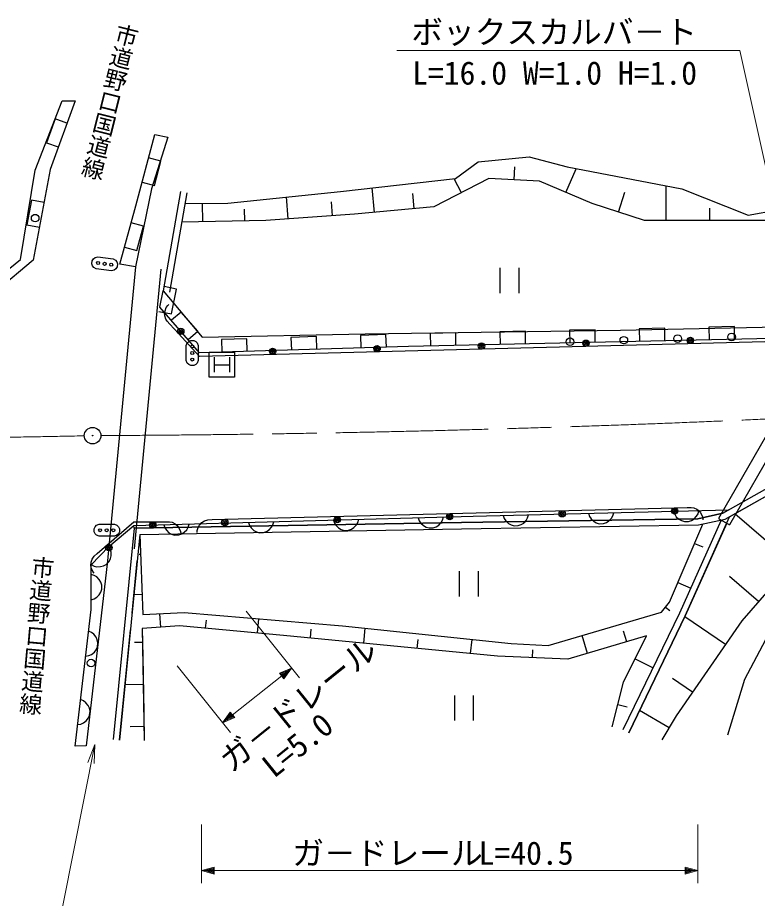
# Model space of a CAD drawing. Units: millimetres, scale not verified. Extents: x 40000 to 680000, y 20000 to 380000.
# Drawn here: x 462845 to 521106, y 248406 to 317803 of the extents above; entities that cross this region are included whole.
import ezdxf
from ezdxf.enums import TextEntityAlignment as Align

# ---------------------------------------------------------------- set-up
doc = ezdxf.new("R2010")
doc.units = ezdxf.units.MM
doc.header["$LTSCALE"] = 1000
doc.linetypes.add('CHAIN', pattern=[18.5, 12, -1.5, 3.5, -1.5])
for name, color, linetype, lineweight in [('M-STR-HTXT', 7, 'Continuous', 13), ('S-BGD', 7, 'Continuous', 25), ('S-BMK', 2, 'CHAIN', 13), ('S-BMK-SRVR', 3, 'Continuous', 25), ('S-STR-HTXT', 7, 'Continuous', 13)]:
    doc.layers.add(name, color=color, linetype=linetype, lineweight=lineweight)
doc.layers.add('S-BMK-HTXT', color=7, linetype='Continuous')
doc.styles.add('@ＭＳ ゴシック', font='')
doc.styles.add('ＭＳ ゴシック', font='')
doc.styles.get('@ＭＳ ゴシック').set_extended_font_data('@MS Gothic')
doc.styles.get('ＭＳ ゴシック').set_extended_font_data('MS Gothic')

# ---------------------------------------------------------------- blocks, each defined once
blk = doc.blocks.new('open_arrow')
at = {"color": 0, "linetype": 'Continuous', "lineweight": -2}
blk.add_lwpolyline([(7.5, 1.25), (0, 0), (7.5, -1.25)], dxfattribs=at)

msp = doc.modelspace()

# ---------------------------------------------------------------- linework, layer by layer
at = {"layer": 'M-STR-HTXT'}
msp.add_lwpolyline([(468921, 260541), (461445, 223007), (427770, 223007)], dxfattribs=at)
at = {"layer": 'S-BGD'}
for p, q in [((464235, 305791), (466365, 311247)), ((467377, 311247), (465407, 305844)), ((466365, 311247), (467377, 311247)), ((465793, 309820), (465111, 307949)), ((466733, 309481), (465793, 309820)), ((472162, 302984), (473653, 308598)), ((474664, 308386), (473387, 304308)), ((473653, 308598), (474664, 308386)), ((465111, 307949), (466051, 307610)), ((474130, 306499), (473163, 306753)), ((499108, 306451), (503142, 306827)), ((503142, 306827), (506125, 306033)), ((473619, 304575), (474130, 306499)), ((497343, 305114), (499108, 306451)), ((501961, 305009), (502015, 306039)), ((463064, 298746), (464235, 305791)), ((465407, 305844), (464075, 298693)), ((506028, 304027), (506830, 305899)), ((506125, 306033), (515159, 304319)), ((472652, 304829), (473619, 304575)), ((488268, 304110), (497343, 305114)), ((499965, 305114), (495637, 302898)), ((497801, 304006), (497234, 305102)), ((503957, 304905), (499965, 305114)), ((508100, 303149), (503957, 304905)), ((473387, 304308), (472141, 298173)), ((475680, 304089), (474309, 296267)), ((476172, 304004), (474802, 296182)), ((479402, 303191), (488268, 304110)), ((490942, 302459), (490760, 304386)), ((510159, 302480), (510675, 304055)), ((513930, 301812), (513930, 304553)), ((515159, 304319), (520369, 302230)), ((463940, 303428), (463576, 301472)), ((464923, 303247), (463940, 303428)), ((484145, 301937), (484020, 303670)), ((487633, 302188), (487553, 303294)), ((494072, 302752), (493960, 303940)), ((520369, 302230), (529360, 303901)), ((470884, 298375), (472162, 302984)), ((476024, 303159), (479402, 303191)), ((477425, 301717), (477397, 303172)), ((480743, 301780), (480725, 302708)), ((495637, 302898), (489377, 302313)), ((512217, 301812), (508100, 303149)), ((517354, 301812), (517354, 302788)), ((489377, 302313), (482402, 301812)), ((463576, 301472), (464559, 301290)), ((472753, 301374), (471789, 301639)), ((472221, 299456), (472753, 301374)), ((482402, 301812), (475766, 301686)), ((519066, 301812), (512217, 301812)), ((528520, 301812), (519066, 301812)), ((471257, 299721), (472221, 299456)), ((455343, 292496), (463064, 298746)), ((464075, 298693), (455541, 291543)), ((468693, 298412), (468724, 298649)), ((468752, 298244), (468693, 298412)), ((468724, 298649), (468824, 298796)), ((468824, 298796), (468958, 298899)), ((468958, 298899), (469167, 298952)), ((469167, 298952), (470357, 298798)), ((470357, 298798), (470545, 298693)), ((470545, 298693), (470649, 298559)), ((470649, 298559), (470707, 298391)), ((468855, 298110), (468752, 298244)), ((469043, 298005), (468855, 298110)), ((470233, 297851), (469043, 298005)), ((472141, 298173), (470031, 276138)), ((470442, 297904), (470233, 297851)), ((470576, 298007), (470442, 297904)), ((470676, 298155), (470576, 298007)), ((470707, 298391), (470676, 298155)), ((472141, 298173), (470884, 298375)), ((474132, 297985), (472022, 275949)), ((500834, 298091), (500834, 296101)), ((502354, 296101), (502354, 298091)), ((475359, 296409), (474380, 296609)), ((474957, 294460), (475359, 296409)), ((474048, 295001), (474309, 296267)), ((474309, 296267), (477391, 292632)), ((477180, 291398), (474048, 295001)), ((474455, 294702), (474551, 294951)), ((474551, 294951), (474671, 295115)), ((474671, 295115), (474760, 295196)), ((473978, 294660), (474957, 294460)), ((474418, 294506), (474455, 294702)), ((474438, 294308), (474418, 294506)), ((474512, 294052), (474438, 294308)), ((475717, 294603), (474960, 293952)), ((477025, 293098), (475717, 294603)), ((474617, 293878), (474512, 294052)), ((474834, 293643), (474617, 293878)), ((475509, 292910), (474834, 293643)), ((477169, 291109), (475509, 292910)), ((476268, 292447), (477025, 293098)), ((477391, 292632), (490227, 292892)), ((490227, 292892), (510325, 293184)), ((497345, 292964), (495346, 292919)), ((495346, 292919), (495368, 291925)), ((497368, 291969), (497345, 292964)), ((502832, 293087), (500833, 293042)), ((500833, 293042), (500855, 292048)), ((502855, 292093), (502832, 293087)), ((508319, 293211), (506320, 293166)), ((506320, 293166), (506342, 292171)), ((508342, 292216), (508319, 293211)), ((510325, 293184), (526215, 293508)), ((513806, 293334), (511807, 293289)), ((511807, 293289), (511829, 292295)), ((513829, 292340), (513806, 293334)), ((519293, 293457), (517294, 293412)), ((517294, 293412), (517316, 292418)), ((519316, 292463), (519293, 293457)), ((476117, 291973), (476197, 292172)), ((476197, 292172), (476317, 292291)), ((476317, 292291), (476477, 292370)), ((476477, 292370), (476717, 292370)), ((476717, 292370), (476877, 292291)), ((476877, 292291), (476997, 292172)), ((476997, 292172), (477077, 291973)), ((525194, 292360), (477169, 291109)), ((480891, 292504), (478892, 292444)), ((478892, 292444), (478922, 291450)), ((480921, 291509), (480891, 292504)), ((486372, 292666), (484373, 292607)), ((484373, 292607), (484403, 291612)), ((486402, 291672), (486372, 292666)), ((491854, 292828), (489855, 292769)), ((489855, 292769), (489884, 291775)), ((491884, 291834), (491854, 292828)), ((521060, 292502), (493625, 291885)), ((526280, 292535), (521060, 292502)), ((476117, 290779), (476117, 291973)), ((477077, 291973), (477077, 290779)), ((493625, 291885), (477180, 291399)), ((525957, 292105), (518036, 278331)), ((526825, 291611), (518904, 277837)), ((476197, 290580), (476117, 290779)), ((477077, 290779), (476997, 290580)), ((477925, 289462), (477925, 291452)), ((477925, 291452), (479925, 291452)), ((478325, 291054), (478325, 289860)), ((479525, 291054), (479525, 289860)), ((479925, 291452), (479925, 289462)), ((476317, 290460), (476197, 290580)), ((476477, 290381), (476317, 290460)), ((476717, 290381), (476477, 290381)), ((476877, 290460), (476717, 290381)), ((476997, 290580), (476877, 290460)), ((478325, 290457), (479525, 290457)), ((479925, 289462), (477925, 289462)), ((518387, 278745), (523215, 281489)), ((518568, 278275), (523463, 281057)), ((518920, 278475), (522789, 280674)), ((479157, 278274), (514583, 279181)), ((498731, 278523), (518863, 279015)), ((514583, 279181), (515582, 279207)), ((515582, 279207), (515902, 279215)), ((515902, 279215), (516103, 279180)), ((516103, 279180), (516346, 279067)), ((516346, 279067), (516509, 278952)), ((518863, 279015), (518387, 278745)), ((527774, 279374), (519881, 270285)), ((472007, 277778), (498731, 278523)), ((494390, 278402), (494477, 278166)), ((496316, 278217), (496390, 278458)), ((497795, 278027), (516413, 278324)), ((516413, 278324), (497795, 278027)), ((501086, 278581), (501172, 278344)), ((501172, 278344), (501297, 278148)), ((502897, 278187), (503012, 278389)), ((503012, 278389), (503086, 278630)), ((507797, 278745), (507883, 278508)), ((507883, 278508), (508008, 278312)), ((508008, 278312), (508213, 278118)), ((509412, 278147), (509607, 278351)), ((509607, 278351), (509722, 278553)), ((509722, 278553), (509797, 278794)), ((514508, 278909), (514594, 278672)), ((514594, 278672), (514719, 278476)), ((514719, 278476), (514924, 278282)), ((514924, 278282), (515127, 278168)), ((515418, 270662), (518920, 278475)), ((515926, 278187), (516123, 278312)), ((516123, 278312), (516318, 278515)), ((516318, 278515), (516433, 278717)), ((516413, 278324), (518387, 278745)), ((518387, 278745), (516413, 278324)), ((516433, 278717), (516507, 278958)), ((516509, 278952), (516633, 278796)), ((516633, 278796), (516759, 278560)), ((516759, 278560), (516805, 278362)), ((516805, 278362), (516808, 278243)), ((518036, 278331), (518904, 277837)), ((523828, 274829), (519320, 278702)), ((468862, 277530), (468942, 277689)), ((468942, 277689), (469062, 277809)), ((469062, 277809), (469262, 277888)), ((469262, 277888), (470462, 277888)), ((469865, 276231), (471985, 278077)), ((470031, 276138), (472007, 277778)), ((470462, 277888), (470662, 277809)), ((470662, 277809), (470782, 277689)), ((470782, 277689), (470862, 277530)), ((471985, 278077), (473488, 278077)), ((472022, 277573), (472007, 277778)), ((472022, 277573), (497795, 278027)), ((497795, 278027), (472022, 277573)), ((473488, 278077), (474488, 278077)), ((474348, 277843), (474435, 277607)), ((474435, 277607), (474560, 277411)), ((474488, 278077), (474808, 278077)), ((474808, 278077), (475008, 278037)), ((475008, 278037), (475248, 277917)), ((475248, 277917), (475408, 277798)), ((475408, 277798), (475528, 277639)), ((475528, 277639), (475648, 277400)), ((476160, 277456), (476274, 277658)), ((476274, 277658), (476347, 277899)), ((476979, 277383), (477053, 277623)), ((477053, 277623), (477168, 277825)), ((477168, 277825), (477362, 278029)), ((477362, 278029), (477559, 278154)), ((477559, 278154), (477837, 278241)), ((477837, 278241), (478157, 278249)), ((478157, 278249), (479157, 278274)), ((481029, 278029), (481115, 277793)), ((481115, 277793), (481241, 277598)), ((481241, 277598), (481447, 277404)), ((482646, 277438), (482840, 277642)), ((482840, 277642), (482955, 277844)), ((482955, 277844), (483028, 278085)), ((487710, 278216), (487796, 277979)), ((487796, 277979), (487922, 277784)), ((487922, 277784), (488127, 277591)), ((488127, 277591), (488331, 277477)), ((489130, 277499), (489327, 277624)), ((489327, 277624), (489521, 277828)), ((489521, 277828), (489636, 278031)), ((489636, 278031), (489709, 278272)), ((494477, 278166), (494603, 277970)), ((494603, 277970), (494808, 277777)), ((494808, 277777), (495012, 277663)), ((495012, 277663), (495254, 277590)), ((495254, 277590), (495574, 277599)), ((495574, 277599), (495811, 277685)), ((495811, 277685), (496008, 277810)), ((496008, 277810), (496202, 278015)), ((496202, 278015), (496316, 278217)), ((497803, 277529), (516470, 277828)), ((501297, 278148), (501502, 277954)), ((501502, 277954), (501705, 277840)), ((501705, 277840), (501947, 277766)), ((501947, 277766), (502267, 277774)), ((502267, 277774), (502505, 277859)), ((502505, 277859), (502702, 277983)), ((502702, 277983), (502897, 278187)), ((508213, 278118), (508416, 278004)), ((508416, 278004), (508658, 277930)), ((508658, 277930), (508977, 277938)), ((508977, 277938), (509215, 278023)), ((509215, 278023), (509412, 278147)), ((514179, 271750), (516821, 277902)), ((518253, 278208), (514964, 270871)), ((518253, 278208), (514964, 270871)), ((515127, 278168), (515368, 278094)), ((515368, 278094), (515688, 278102)), ((518689, 277959), (515418, 270662)), ((515688, 278102), (515926, 278187)), ((516470, 277828), (518568, 278275)), ((468862, 277291), (468862, 277530)), ((468942, 277132), (468862, 277291)), ((469062, 277013), (468942, 277132)), ((469262, 276933), (469062, 277013)), ((470462, 276933), (469262, 276933)), ((472022, 277573), (470381, 260933)), ((470662, 277013), (470462, 276933)), ((470782, 277132), (470662, 277013)), ((470862, 277291), (470782, 277132)), ((470862, 277530), (470862, 277291)), ((472477, 277083), (470878, 260885)), ((472477, 277083), (497803, 277529)), ((472477, 277083), (472706, 270772)), ((474560, 277411), (474766, 277218)), ((474766, 277218), (474969, 277104)), ((474969, 277104), (475211, 277031)), ((475211, 277031), (475531, 277040)), ((475531, 277040), (475769, 277126)), ((475648, 277400), (475688, 277201)), ((475688, 277201), (475688, 277082)), ((475769, 277126), (475965, 277251)), ((475965, 277251), (476160, 277456)), ((476983, 277224), (476979, 277383)), ((481447, 277404), (481650, 277290)), ((481650, 277290), (481892, 277218)), ((481892, 277218), (482212, 277227)), ((482212, 277227), (482450, 277313)), ((482450, 277313), (482646, 277438)), ((488331, 277477), (488573, 277404)), ((488573, 277404), (488893, 277413)), ((488893, 277413), (489130, 277499)), ((469112, 275576), (469865, 276231)), ((516160, 276364), (516798, 276093)), ((468632, 274697), (470031, 276138)), ((468871, 275366), (469112, 275576)), ((470031, 276138), (469931, 274995)), ((470143, 275910), (470026, 276133)), ((470204, 275686), (470143, 275910)), ((470209, 275405), (470204, 275686)), ((472534, 275505), (472406, 275501)), ((469931, 274995), (468233, 260436)), ((468623, 274621), (468642, 274902)), ((468642, 274902), (468713, 275123)), ((468713, 275123), (468871, 275366)), ((469825, 274723), (470047, 274952)), ((470047, 274952), (470156, 275179)), ((470156, 275179), (470209, 275405)), ((471863, 270870), (472271, 274999)), ((468664, 274393), (468623, 274621)), ((468632, 271169), (468632, 274697)), ((468637, 274702), (468865, 274593)), ((468762, 274161), (468664, 274393)), ((468867, 274041), (468762, 274161)), ((468865, 274593), (469092, 274541)), ((469092, 274541), (469375, 274546)), ((469375, 274546), (469600, 274606)), ((469600, 274606), (469825, 274723)), ((497617, 274188), (497617, 272199)), ((499137, 272199), (499137, 274188)), ((468872, 273848), (468632, 273928)), ((469072, 273729), (468872, 273848)), ((469272, 273530), (469072, 273729)), ((469392, 273331), (469272, 273530)), ((521197, 271800), (518915, 273761)), ((469472, 273092), (469392, 273331)), ((469392, 272535), (469472, 272774)), ((469472, 272774), (469472, 273092)), ((514840, 273288), (515854, 272857)), ((468872, 272018), (469072, 272137)), ((469072, 272137), (469272, 272336)), ((469272, 272336), (469392, 272535)), ((472649, 272350), (472007, 272326)), ((520111, 265691), (523713, 272500)), ((468632, 271938), (468872, 272018)), ((513566, 270970), (514179, 271750)), ((513873, 271360), (514221, 271088)), ((467384, 260387), (468632, 271169)), ((472706, 270772), (475953, 270921)), ((474130, 269778), (474058, 270834)), ((475953, 270921), (488441, 269877)), ((504625, 268337), (513566, 270970)), ((514964, 270871), (510519, 261678)), ((514964, 270871), (510519, 261678)), ((515418, 270662), (510969, 261463)), ((510969, 261463), (515418, 270662)), ((477651, 269691), (477711, 270339)), ((481747, 269318), (481849, 270428)), ((519881, 270285), (514707, 262792)), ((518588, 268411), (515387, 270598)), ((468664, 269355), (468435, 269462)), ((468849, 269214), (468664, 269355)), ((470878, 260885), (471735, 269568)), ((475603, 269877), (472656, 269678)), ((472656, 269678), (472806, 260834)), ((472656, 269678), (472694, 267467)), ((483795, 269132), (475603, 269877)), ((485900, 268927), (485968, 269619)), ((488441, 269877), (501728, 268486)), ((490108, 268517), (490223, 269691)), ((510818, 268623), (510564, 269471)), ((469025, 268994), (468849, 269214)), ((469121, 268782), (469025, 268994)), ((469173, 268536), (469121, 268782)), ((472675, 268573), (472051, 268562)), ((500629, 267492), (483795, 269132)), ((494316, 268107), (494384, 268793)), ((498524, 267697), (498634, 268810)), ((512367, 269082), (506173, 267244)), ((507722, 267703), (507296, 269124)), ((510569, 265455), (512367, 269082)), ((468887, 267808), (469029, 267992)), ((469029, 267992), (469136, 268220)), ((469136, 268220), (469173, 268536)), ((501728, 268486), (504625, 268337)), ((503401, 267368), (503429, 267986)), ((468206, 267485), (468453, 267537)), ((468453, 267537), (468666, 267633)), ((468666, 267633), (468887, 267808)), ((472694, 267467), (472721, 267468)), ((472694, 267467), (472784, 263045)), ((506173, 267244), (500629, 267492)), ((511468, 267269), (512886, 266573)), ((472739, 265256), (471307, 265227)), ((509670, 261927), (510569, 265455)), ((516001, 264665), (514430, 265738)), ((518768, 261293), (520111, 265691)), ((497239, 264401), (497239, 262412)), ((498759, 262412), (498759, 264401)), ((468039, 263964), (467810, 264070)), ((468224, 263823), (468039, 263964)), ((468400, 263602), (468224, 263823)), ((468496, 263391), (468400, 263602)), ((468549, 263145), (468496, 263391)), ((468512, 262828), (468549, 263145)), ((472769, 263045), (472784, 263045)), ((472784, 263045), (472806, 260834)), ((510119, 263691), (510853, 263506)), ((514150, 261847), (511814, 263209)), ((468041, 262241), (468263, 262416)), ((468263, 262416), (468405, 262600)), ((468405, 262600), (468512, 262828)), ((514707, 262792), (513593, 260902)), ((467581, 262094), (467829, 262146)), ((467829, 262146), (468041, 262241)), ((472795, 261939), (471706, 261929)), ((468233, 260436), (467384, 260387))]:
    msp.add_line(p, q, dxfattribs=at)
for centre, major_axis in [((464227, 302002), (300, 0)), ((469184, 298469), (120, 0)), ((469700, 298402), (120, 0)), ((470216, 298335), (120, 0)), ((475694, 293078), (250, 0)), ((475694, 293078), (150, 0)), ((475694, 293078), (50, 0)), ((519070, 292639), (300, 0)), ((499379, 291936), (250, 0)), ((506347, 292262), (300, 0)), ((507604, 292150), (250, 0)), ((507604, 292150), (150, 0)), ((507604, 292150), (50, 0)), ((510588, 292388), (300, 0)), ((514829, 292513), (300, 0)), ((515828, 292364), (250, 0)), ((515828, 292364), (150, 0)), ((515828, 292364), (50, 0)), ((476597, 291893), (120, 0)), ((476597, 291376), (120, 0)), ((482931, 291507), (250, 0)), ((482931, 291507), (150, 0)), ((482931, 291507), (50, 0)), ((491155, 291722), (250, 0)), ((491155, 291722), (150, 0)), ((491155, 291722), (50, 0)), ((499379, 291936), (150, 0)), ((499379, 291936), (50, 0)), ((476597, 290858), (120, 0)), ((514589, 278932), (250, 0)), ((514589, 278932), (150, 0)), ((514589, 278932), (50, 0)), ((488020, 278252), (250, 0)), ((488020, 278252), (150, 0)), ((488020, 278252), (50, 0)), ((496876, 278479), (250, 0)), ((496876, 278479), (150, 0)), ((496876, 278479), (50, 0)), ((505733, 278706), (250, 0)), ((505733, 278706), (150, 0)), ((505733, 278706), (50, 0)), ((473488, 277828), (250, 0)), ((473488, 277828), (150, 0)), ((473488, 277828), (50, 0)), ((479163, 278026), (250, 0)), ((479163, 278026), (150, 0)), ((479163, 278026), (50, 0)), ((469342, 277411), (120, 0)), ((469862, 277411), (120, 0)), ((470382, 277411), (120, 0)), ((470029, 276043), (250, 0)), ((470029, 276043), (150, 0)), ((470029, 276043), (50, 0)), ((468632, 266949), (300, 0))]:
    msp.add_ellipse(centre, major_axis=major_axis, ratio=0.994777, dxfattribs=at)
at = {"layer": 'S-BMK'}
for centre, start_param, end_param in [((463158, 1578090), 4.717189, 4.792961), ((440344, 1577793), 4.658098, 4.733741)]:
    msp.add_ellipse(centre, major_axis=(1300024, 0), ratio=0.994777, start_param=start_param, end_param=end_param, dxfattribs=at)
at = {"layer": 'S-BMK-SRVR'}
for major_axis in [(650, 0), (26, 0)]:
    msp.add_ellipse((468749, 284867), major_axis=major_axis, ratio=0.994777, dxfattribs=at)
at = {"layer": 'S-STR-HTXT'}
for p, q in [((519729, 315216), (492701, 315216)), ((524698, 292700), (519729, 315216)), ((485043, 265778), (480840, 271025)), ((475405, 266718), (479608, 261471)), ((478985, 262249), (484419, 266556)), ((483463, 266154), (484419, 266556)), ((484419, 266556), (483812, 265718)), ((483812, 265718), (483463, 266154)), ((483544, 266117), (484200, 266382)), ((483793, 265805), (483544, 266117)), ((483625, 266079), (484075, 266283)), ((483775, 265892), (483625, 266079)), ((483706, 266042), (483888, 266135)), ((483756, 265979), (483706, 266042)), ((483888, 266135), (483756, 265979)), ((484075, 266283), (483775, 265892)), ((484200, 266382), (483793, 265805)), ((478985, 262249), (479592, 263086)), ((479592, 263086), (479941, 262651)), ((479941, 262651), (478985, 262249)), ((479204, 262422), (479611, 262999)), ((479860, 262688), (479204, 262422)), ((479329, 262521), (479630, 262912)), ((479779, 262726), (479329, 262521)), ((479517, 262670), (479648, 262825)), ((479698, 262763), (479517, 262670)), ((479611, 262999), (479860, 262688)), ((479630, 262912), (479779, 262726)), ((479648, 262825), (479698, 262763)), ((477314, 254238), (477314, 249605)), ((516416, 249605), (516416, 254238)), ((477314, 250600), (478314, 250879)), ((478314, 250321), (477314, 250600)), ((477314, 250600), (516416, 250600)), ((477594, 250600), (478274, 250799)), ((478274, 250401), (477594, 250600)), ((477754, 250600), (478234, 250719)), ((478234, 250481), (477754, 250600)), ((477994, 250600), (478194, 250640)), ((478194, 250560), (477994, 250600)), ((478194, 250640), (478194, 250560)), ((478234, 250719), (478234, 250481)), ((478274, 250799), (478274, 250401)), ((478314, 250879), (478314, 250321)), ((515416, 250321), (515416, 250879)), ((515416, 250879), (516416, 250600)), ((516416, 250600), (515416, 250321)), ((515456, 250401), (515456, 250799)), ((515456, 250799), (516136, 250600)), ((516136, 250600), (515456, 250401)), ((515496, 250481), (515496, 250719)), ((515496, 250719), (515976, 250600)), ((515976, 250600), (515496, 250481)), ((515536, 250560), (515536, 250640)), ((515536, 250640), (515736, 250600)), ((515736, 250600), (515536, 250560))]:
    msp.add_line(p, q, dxfattribs=at)

# ---------------------------------------------------------------- block references
at = {"layer": 'M-STR-HTXT', "xscale": 200, "yscale": 200, "rotation": 258.7}
msp.add_blockref('open_arrow', (468921, 260541), dxfattribs=at)

# ---------------------------------------------------------------- texts
at = {"layer": 'S-BMK-HTXT', "style": '@ＭＳ ゴシック'}
for rotation, p in [(255.929, (471639, 317267)), (264.974, (464890, 275371))]:
    msp.add_text('市道野口国道線', height=1320, rotation=rotation, dxfattribs=at).set_placement(p, align=Align.MIDDLE_LEFT)
at = {"layer": 'S-STR-HTXT', "style": 'ＭＳ ゴシック'}
for s, p in [('ボックスカルバ－ト', (493848, 315205)), ('L=16.0 W=1.0 H=1.0', (493912, 311973)), ('ガ－ドレール', (484475, 250508)), ('L=40.5', (499150, 250508))]:
    msp.add_text(s, height=1833, dxfattribs=at).set_placement(p, align=Align.BOTTOM_LEFT)
for s, p in [('ガ－ドレール', (480016, 257847)), ('L=5.0', (483374, 257390))]:
    msp.add_text(s, height=1833, rotation=38.853, dxfattribs=at).set_placement(p, align=Align.BOTTOM_LEFT)

doc.saveas('drawing.dxf')
